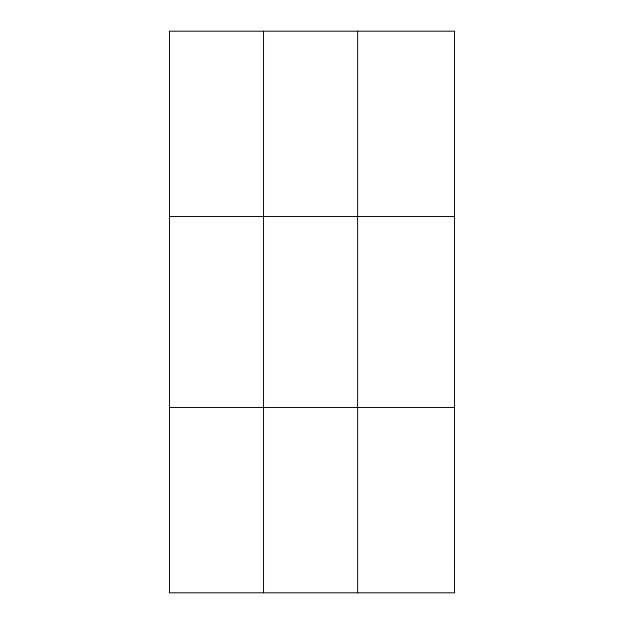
<?xml version="1.0" encoding="UTF-8"?>
<svg xmlns="http://www.w3.org/2000/svg" width="624" height="624" viewBox="0 0 624 624"><rect width="100%" height="100%" fill="white"/><g stroke="black" fill="none" stroke-linecap="round" stroke-linejoin="round"><path stroke-width="0.94" d="M263.539 592.8L263.539 31.2M357.614 592.8L357.614 31.2M169.471 216.528L454.529 216.528M169.471 407.472L454.529 407.472M454.529 561.912L454.529 592.8L169.471 592.8L169.471 31.2L454.529 31.2L454.529 561.912"/></g></svg>
